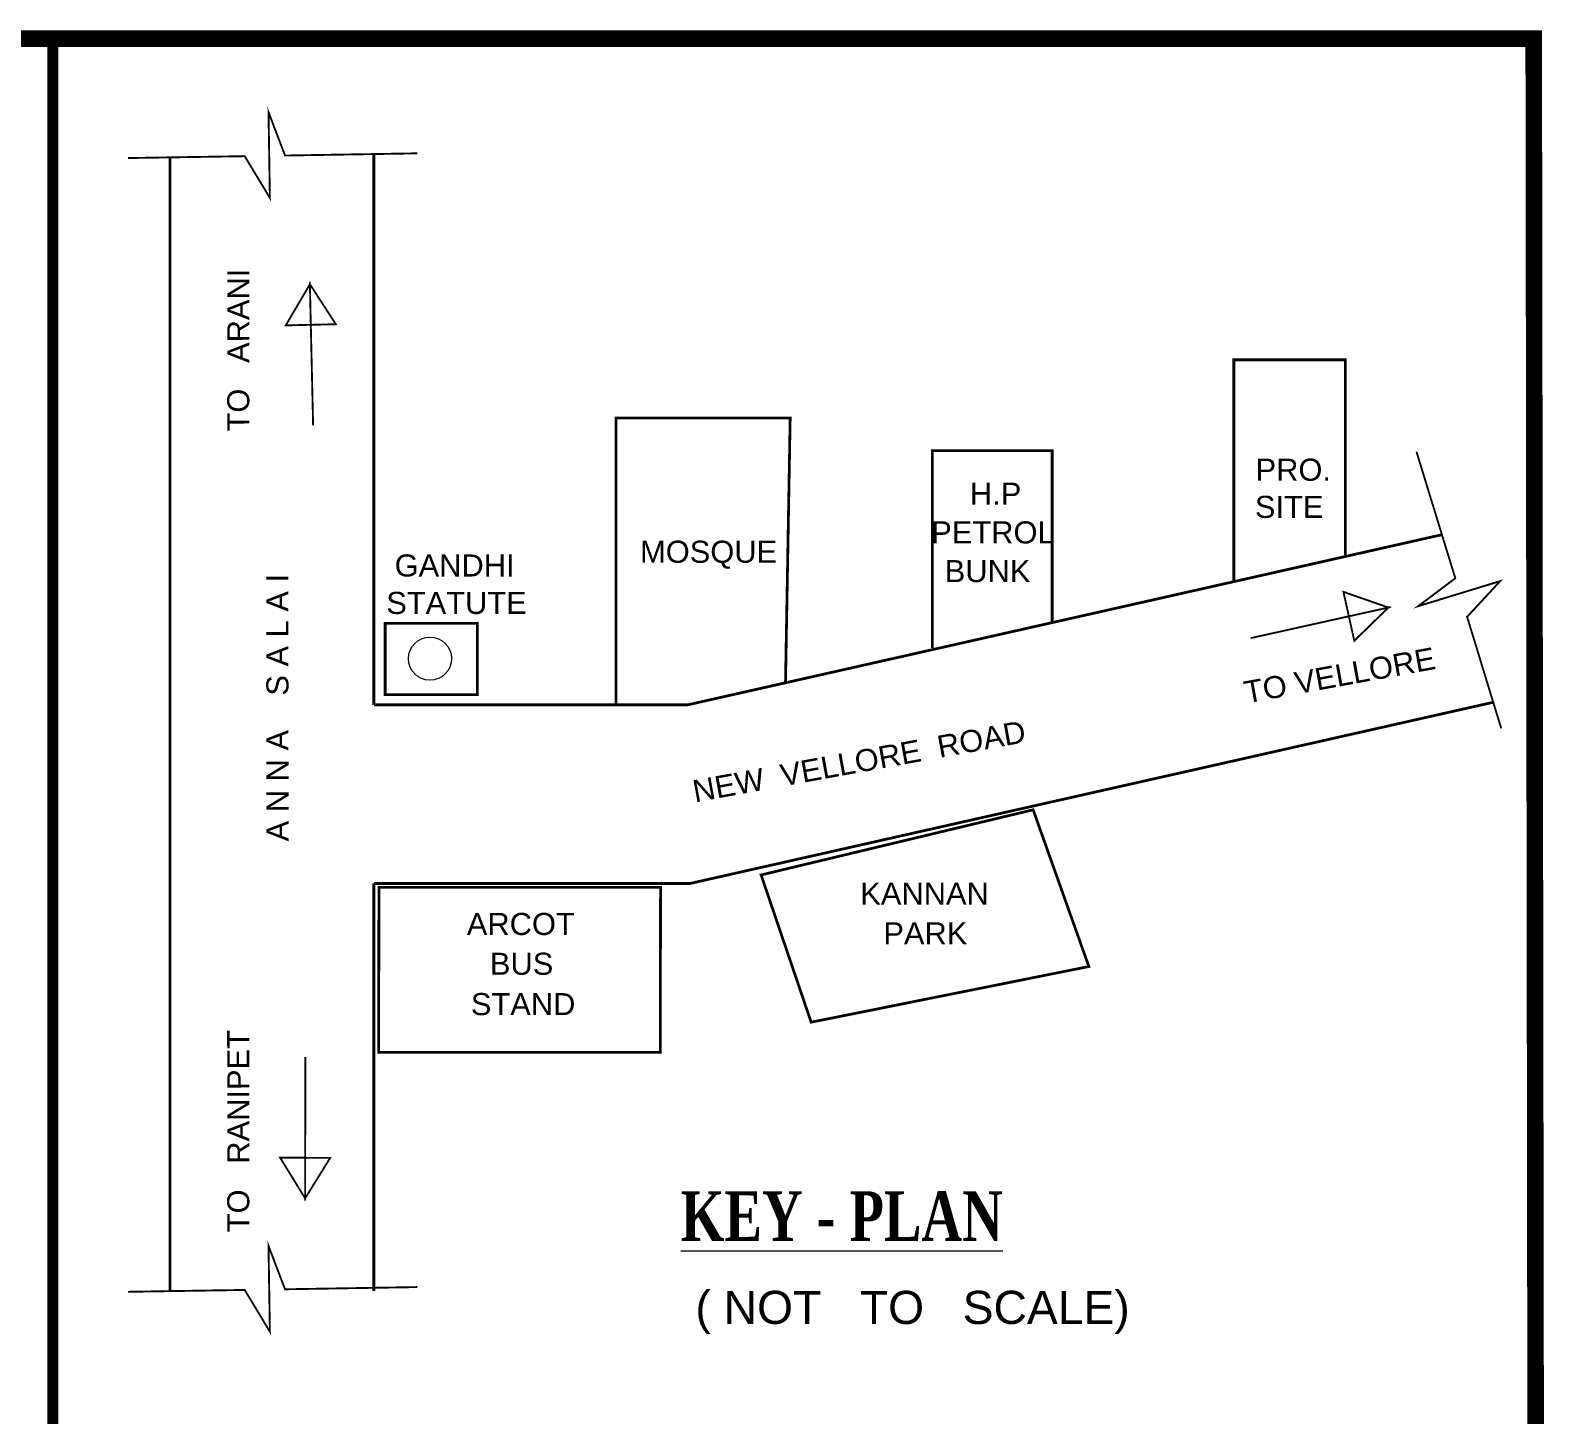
# Model space of a CAD drawing. Header units: metres. Extents: x -1560823 to -1560091, y 43631 to 43698.
# Drawn here: x -1560395.07 to -1560381.07, y 43681.95 to 43694.69 of the extents above; entities that cross this region are included whole.
import ezdxf

# ---------------------------------------------------------------- set-up
doc = ezdxf.new("R2010")
doc.units = ezdxf.units.M
doc.header["$LTSCALE"] = 750
doc.header["$MEASUREMENT"] = 0
doc.layers.get('0').update_dxf_attribs({"lineweight": 5})
doc.layers.add('LOCATION_PLAN', color=7, linetype='Continuous', lineweight=0)
doc.styles.add('ROMANS', font='romans__.ttf', dxfattribs={"width": 0.75})
doc.styles.add('SS', font='sanss___.ttf')

msp = doc.modelspace()

# ---------------------------------------------------------------- linework, layer by layer
at = {"color": 0}
for p, q in [((-1560392.4986, 43692.35689), (-1560392.46893, 43691.05924)), ((-1560392.72074, 43691.97832), (-1560392.49006, 43691.9836)), ((-1560392.25939, 43691.98887), (-1560392.49006, 43691.9836)), ((-1560382.98209, 43689.52529), (-1560382.93208, 43689.30004)), ((-1560382.56757, 43689.38097), (-1560383.83469, 43689.09964)), ((-1560382.88207, 43689.07479), (-1560382.93208, 43689.30004)), ((-1560392.54229, 43683.94229), (-1560392.54018, 43685.24027)), ((-1560392.77242, 43684.31605), (-1560392.54168, 43684.31568)), ((-1560392.31095, 43684.3153), (-1560392.54168, 43684.31568))]:
    msp.add_line(p, q, dxfattribs=at)
for points, const_width in [([(-1560474.09699, 43694.61733), (-1560381.22993, 43694.61733), (-1560381.14195, 43630.6196), (-1560474.00901, 43630.6196)], 0.15247), ([(-1560394.86559, 43694.61898), (-1560381.21875, 43694.61554), (-1560381.21875, 43681.24771), (-1560394.86559, 43681.25115)], 0.10164), ([(-1560389.67959, 43688.48518), (-1560389.01928, 43688.48518), (-1560388.11928, 43688.68817), (-1560388.0762, 43691.12503), (-1560389.67959, 43691.12503)], 0.02541), ([(-1560391.80511, 43689.23443), (-1560390.9571, 43689.23443), (-1560390.9571, 43688.57937), (-1560391.80511, 43688.57937)], 0.02541), ([(-1560391.86275, 43686.80563), (-1560389.26966, 43686.80563), (-1560389.27242, 43685.2871), (-1560391.86551, 43685.2871)], 0.02541)]:
    msp.add_lwpolyline(points, close=True, dxfattribs=dict(at, const_width=const_width))
at = {"color": 0, "ltscale": 500, "const_width": 0.01732}
for points in [[(-1560391.50897, 43693.56214), (-1560392.72735, 43693.54183), (-1560392.87956, 43693.94167), (-1560392.8669, 43693.15199), (-1560393.09877, 43693.53588), (-1560394.17305, 43693.51866)], [(-1560382.30953, 43690.81518), (-1560381.9521, 43689.65023), (-1560382.29403, 43689.3931), (-1560381.53885, 43689.62428), (-1560381.84337, 43689.29504), (-1560381.52887, 43688.26768)], [(-1560391.50897, 43683.12517), (-1560392.72735, 43683.10486), (-1560392.87956, 43683.50469), (-1560392.8669, 43682.71502), (-1560393.09877, 43683.09891), (-1560394.17305, 43683.08169)]]:
    msp.add_lwpolyline(points, dxfattribs=at)
at = {"color": 0}
for points, const_width in [([(-1560393.78736, 43693.52485), (-1560393.78736, 43683.08787)], 0.02541), ([(-1560391.90967, 43693.55546), (-1560391.90967, 43688.48518)], 0.02541), ([(-1560392.4986, 43692.35689), (-1560392.70039, 43692.013), (-1560392.72074, 43691.97832), (-1560392.49006, 43691.9836), (-1560392.46893, 43691.05924), (-1560392.4986, 43692.35689)], 0.01706), ([(-1560392.4986, 43692.35689), (-1560392.2813, 43692.02258), (-1560392.25939, 43691.98887), (-1560392.49006, 43691.9836), (-1560392.46893, 43691.05924), (-1560392.4986, 43692.35689)], 0.01706), ([(-1560383.99096, 43689.61932), (-1560383.99096, 43691.66102), (-1560382.96487, 43691.66102), (-1560382.96487, 43689.8429)], 0.02541), ([(-1560386.76793, 43689.00686), (-1560386.76793, 43690.82498), (-1560385.66425, 43690.82498), (-1560385.66425, 43689.23951)], 0.02541), ([(-1560391.90965, 43688.48518), (-1560389.01928, 43688.48518), (-1560382.07519, 43690.05142)], 0.02541), ([(-1560382.56757, 43689.38097), (-1560382.94412, 43689.51207), (-1560382.98209, 43689.52529), (-1560382.93208, 43689.30004), (-1560383.83469, 43689.09964), (-1560382.56757, 43689.38097)], 0.01706), ([(-1560382.56757, 43689.38097), (-1560382.85326, 43689.10283), (-1560382.88207, 43689.07479), (-1560382.93208, 43689.30004), (-1560383.83469, 43689.09964), (-1560382.56757, 43689.38097)], 0.01706), ([(-1560391.90967, 43686.84069), (-1560388.99819, 43686.84069), (-1560381.60266, 43688.50875)], 0.02541), ([(-1560388.34402, 43686.91926), (-1560387.88307, 43685.56343), (-1560385.3261, 43686.07621), (-1560385.83923, 43687.51896), (-1560388.34402, 43686.91926)], 0.02541), ([(-1560391.90967, 43686.84069), (-1560391.90967, 43683.08787)], 0.02541), ([(-1560392.54229, 43683.94229), (-1560392.75134, 43684.28182), (-1560392.77242, 43684.31605), (-1560392.54168, 43684.31568), (-1560392.54018, 43685.24027), (-1560392.54229, 43683.94229)], 0.01706), ([(-1560392.54229, 43683.94229), (-1560392.33214, 43684.28114), (-1560392.31095, 43684.3153), (-1560392.54168, 43684.31568), (-1560392.54018, 43685.24027), (-1560392.54229, 43683.94229)], 0.01706)]:
    msp.add_lwpolyline(points, dxfattribs=dict(at, const_width=const_width))
msp.add_circle((-1560391.39319, 43688.91046), 0.19867, dxfattribs=at)
at = {"layer": 'LOCATION_PLAN'}
msp.add_lwpolyline([(-1560394.86559, 43681.25115), (-1560381.21875, 43681.25115), (-1560381.22993, 43694.61733), (-1560394.86559, 43694.61898)], close=True, dxfattribs=at)

# ---------------------------------------------------------------- texts
at = {"color": 0, "linetype": 'Continuous', "style": 'SS'}
for s, height, rotation, p in [('TO   ARANI', 0.20329, 90.01386, (-1560393.0565, 43691.00159)), ('A N N A    S A L A I', 0.2032897, 90.01386, (-1560392.69528, 43687.22831)), ('TO VELLORE', 0.20329, 10.325815, (-1560383.87639, 43688.4978)), ('NEW  VELLORE  ROAD', 0.2032897, 10.325815, (-1560388.95267, 43687.58622)), ('TO   RANIPET', 0.2032897, 90.01386, (-1560393.0565, 43683.62976))]:
    msp.add_text(s, height=height, rotation=rotation, dxfattribs=at).set_placement(p)
for s, p in [('PRO.', (-1560383.79099, 43690.5481)), ('H.P', (-1560386.42116, 43690.32693)), ('SITE', (-1560383.7973, 43690.20587)), ('PETROL', (-1560386.77744, 43689.97089)), ('GANDHI', (-1560391.71816, 43689.6665)), ('MOSQUE', (-1560389.45855, 43689.79287)), ('BUNK', (-1560386.65328, 43689.61485)), ('STATUTE', (-1560391.79533, 43689.3219)), ('KANNAN', (-1560387.43064, 43686.64612)), ('ARCOT', (-1560391.0535, 43686.36628)), ('PARK', (-1560387.21815, 43686.27981)), ('BUS', (-1560390.84101, 43685.99997)), ('STAND', (-1560391.01632, 43685.62835))]:
    msp.add_text(s, height=0.20329, dxfattribs=at).set_placement(p)
at = {"color": 0, "lineweight": 30, "style": 'SS'}
msp.add_text('( NOT   TO   SCALE)', height=0.3049345, dxfattribs=at).set_placement((-1560388.94881, 43682.78569))
at = {"color": 0, "insert": (-1560389.73168, 43684.00735), "char_height": 0.4574018, "width": 12.318119, "attachment_point": 1, "style": 'ROMANS'}
msp.add_mtext('{\\fTimes New Roman|b1|i0|c0|p18;     \\LKEY - PLAN\\P\\l           }', dxfattribs=at)

doc.saveas('drawing.dxf')
